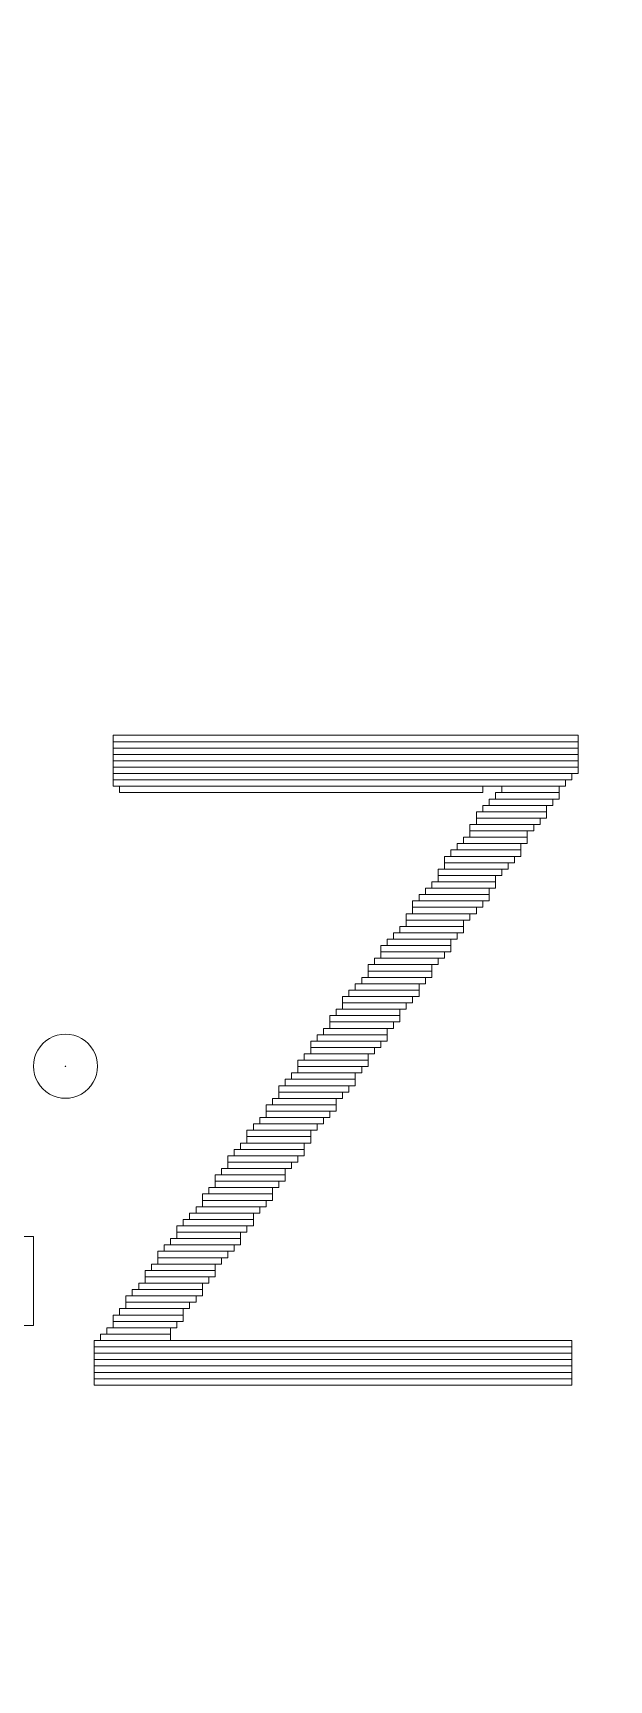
# Model space of a CAD drawing. Header units: millimetres. Extents: x -86 to 67, y -55 to 52.
# Drawn here: x -21 to -16.41, y -38.46 to -25.33 of the extents above; entities that cross this region are included whole.
import ezdxf

# ---------------------------------------------------------------- set-up
doc = ezdxf.new("R2010")
doc.units = ezdxf.units.MM
doc.header["$MEASUREMENT"] = 0
for name, color, linetype in [('BG_OUTLINE', 7, 'Continuous'), ('MA_PEN3', 7, 'Continuous'), ('PG_SILKSCREEN_TOP', 7, 'Continuous')]:
    doc.layers.add(name, color=color, linetype=linetype)

msp = doc.modelspace()

# ---------------------------------------------------------------- linework, layer by layer
at = {"layer": 'BG_OUTLINE', "color": 3, "lineweight": 9}
msp.add_open_spline([(-60.0926, 34.7331), (-60.0926, 34.7331), (63.7724, 34.7331), (63.7724, 34.7331), (63.7724, 34.7331), (64.585, 34.7336), (65.3646, 34.4113), (65.9396, 33.837), (65.9396, 33.837), (66.5146, 33.2627), (66.8379, 32.4797), (66.8384, 31.667), (66.8384, 31.667), (66.8384, 31.667), (66.8412, -52.28), (66.8412, -52.28), (66.8412, -52.28), (66.8412, -52.28), (66.8384, -52.1933), (66.8384, -52.1933), (66.8384, -52.1933), (66.8389, -53.006), (66.5166, -53.7856), (65.9424, -54.3606), (65.9424, -54.3606), (65.3681, -54.9356), (64.585, -55.2589), (63.7724, -55.2594), (63.7724, -55.2594), (63.7724, -55.2594), (-60.1869, -55.2594), (-60.1869, -55.2594), (-60.1869, -55.2594), (-60.1869, -55.2594), (-60.0853, -55.2518), (-60.0853, -55.2518), (-60.0853, -55.2518), (-60.8979, -55.2523), (-61.6775, -54.9299), (-62.2525, -54.3557), (-62.2525, -54.3557), (-62.8275, -53.7814), (-63.1508, -52.9984), (-63.1513, -52.1857), (-63.1513, -52.1857), (-63.1513, -52.1857), (-63.1587, 31.667), (-63.1587, 31.667), (-63.1587, 31.667), (-63.1592, 32.4797), (-62.8369, 33.2593), (-62.2626, 33.8343), (-62.2626, 33.8343), (-61.6883, 34.4093), (-60.9053, 34.7326), (-60.0926, 34.7331)], degree=3, knots=[0, 0, 0, 0, 0.0714286, 0.0714286, 0.0714286, 0.0714286, 0.1428571, 0.1428571, 0.1428571, 0.1428571, 0.2142857, 0.2142857, 0.2142857, 0.2142857, 0.2857143, 0.2857143, 0.2857143, 0.2857143, 0.3571429, 0.3571429, 0.3571429, 0.3571429, 0.4285714, 0.4285714, 0.4285714, 0.4285714, 0.5, 0.5, 0.5, 0.5, 0.5714286, 0.5714286, 0.5714286, 0.5714286, 0.6428571, 0.6428571, 0.6428571, 0.6428571, 0.7142857, 0.7142857, 0.7142857, 0.7142857, 0.7857143, 0.7857143, 0.7857143, 0.7857143, 0.8571429, 0.8571429, 0.8571429, 0.8571429, 0.9285714, 0.9285714, 0.9285714, 0.9285714, 1, 1, 1, 1], dxfattribs=at)
at = {"layer": 'MA_PEN3', "color": 5, "lineweight": 9}
for points in [[(-20.3648, -30.9821), (-20.3648, -30.9821), (-20.3648, -30.9313), (-20.3648, -30.9313), (-20.3648, -30.9313), (-20.3648, -30.9313), (-16.6564, -30.9313), (-16.6564, -30.9313), (-16.6564, -30.9313), (-16.6564, -30.9313), (-16.6564, -30.9821), (-16.6564, -30.9821), (-16.6564, -30.9821), (-16.6564, -30.9821), (-20.3648, -30.9821), (-20.3648, -30.9821)], [(-20.3648, -31.0329), (-20.3648, -31.0329), (-20.3648, -30.9821), (-20.3648, -30.9821), (-20.3648, -30.9821), (-20.3648, -30.9821), (-16.6564, -30.9821), (-16.6564, -30.9821), (-16.6564, -30.9821), (-16.6564, -30.9821), (-16.6564, -31.0329), (-16.6564, -31.0329), (-16.6564, -31.0329), (-16.6564, -31.0329), (-20.3648, -31.0329), (-20.3648, -31.0329)], [(-20.3648, -31.0837), (-20.3648, -31.0837), (-20.3648, -31.0329), (-20.3648, -31.0329), (-20.3648, -31.0329), (-20.3648, -31.0329), (-16.6564, -31.0329), (-16.6564, -31.0329), (-16.6564, -31.0329), (-16.6564, -31.0329), (-16.6564, -31.0837), (-16.6564, -31.0837), (-16.6564, -31.0837), (-16.6564, -31.0837), (-20.3648, -31.0837), (-20.3648, -31.0837)], [(-20.3648, -31.1345), (-20.3648, -31.1345), (-20.3648, -31.0837), (-20.3648, -31.0837), (-20.3648, -31.0837), (-20.3648, -31.0837), (-16.6564, -31.0837), (-16.6564, -31.0837), (-16.6564, -31.0837), (-16.6564, -31.0837), (-16.6564, -31.1345), (-16.6564, -31.1345), (-16.6564, -31.1345), (-16.6564, -31.1345), (-20.3648, -31.1345), (-20.3648, -31.1345)], [(-20.3648, -31.1853), (-20.3648, -31.1853), (-20.3648, -31.1345), (-20.3648, -31.1345), (-20.3648, -31.1345), (-20.3648, -31.1345), (-16.6564, -31.1345), (-16.6564, -31.1345), (-16.6564, -31.1345), (-16.6564, -31.1345), (-16.6564, -31.1853), (-16.6564, -31.1853), (-16.6564, -31.1853), (-16.6564, -31.1853), (-20.3648, -31.1853), (-20.3648, -31.1853)], [(-20.3648, -31.2361), (-20.3648, -31.2361), (-20.3648, -31.1853), (-20.3648, -31.1853), (-20.3648, -31.1853), (-20.3648, -31.1853), (-16.6564, -31.1853), (-16.6564, -31.1853), (-16.6564, -31.1853), (-16.6564, -31.1853), (-16.6564, -31.2361), (-16.6564, -31.2361), (-16.6564, -31.2361), (-16.6564, -31.2361), (-20.3648, -31.2361), (-20.3648, -31.2361)], [(-20.3648, -31.2869), (-20.3648, -31.2869), (-20.3648, -31.2361), (-20.3648, -31.2361), (-20.3648, -31.2361), (-20.3648, -31.2361), (-16.7072, -31.2361), (-16.7072, -31.2361), (-16.7072, -31.2361), (-16.7072, -31.2361), (-16.7072, -31.2869), (-16.7072, -31.2869), (-16.7072, -31.2869), (-16.7072, -31.2869), (-20.3648, -31.2869), (-20.3648, -31.2869)], [(-20.3648, -31.3377), (-20.3648, -31.3377), (-20.3648, -31.2869), (-20.3648, -31.2869), (-20.3648, -31.2869), (-20.3648, -31.2869), (-16.758, -31.2869), (-16.758, -31.2869), (-16.758, -31.2869), (-16.758, -31.2869), (-16.758, -31.3377), (-16.758, -31.3377), (-16.758, -31.3377), (-16.758, -31.3377), (-20.3648, -31.3377), (-20.3648, -31.3377)], [(-20.314, -31.3885), (-20.314, -31.3885), (-20.314, -31.3377), (-20.314, -31.3377), (-20.314, -31.3377), (-20.314, -31.3377), (-17.4184, -31.3377), (-17.4184, -31.3377), (-17.4184, -31.3377), (-17.4184, -31.3377), (-17.4184, -31.3885), (-17.4184, -31.3885), (-17.4184, -31.3885), (-17.4184, -31.3885), (-20.314, -31.3885), (-20.314, -31.3885)], [(-17.3168, -31.4393), (-17.3168, -31.4393), (-17.3168, -31.3885), (-17.3168, -31.3885), (-17.3168, -31.3885), (-17.3168, -31.3885), (-16.8088, -31.3885), (-16.8088, -31.3885), (-16.8088, -31.3885), (-16.8088, -31.3885), (-16.8088, -31.4393), (-16.8088, -31.4393), (-16.8088, -31.4393), (-16.8088, -31.4393), (-17.3168, -31.4393), (-17.3168, -31.4393)], [(-17.266, -31.3885), (-17.266, -31.3885), (-17.266, -31.3377), (-17.266, -31.3377), (-17.266, -31.3377), (-17.266, -31.3377), (-16.8088, -31.3377), (-16.8088, -31.3377), (-16.8088, -31.3377), (-16.8088, -31.3377), (-16.8088, -31.3885), (-16.8088, -31.3885), (-16.8088, -31.3885), (-16.8088, -31.3885), (-17.266, -31.3885), (-17.266, -31.3885)], [(-17.4184, -31.5409), (-17.4184, -31.5409), (-17.4184, -31.4901), (-17.4184, -31.4901), (-17.4184, -31.4901), (-17.4184, -31.4901), (-16.9104, -31.4901), (-16.9104, -31.4901), (-16.9104, -31.4901), (-16.9104, -31.4901), (-16.9104, -31.5409), (-16.9104, -31.5409), (-16.9104, -31.5409), (-16.9104, -31.5409), (-17.4184, -31.5409), (-17.4184, -31.5409)], [(-17.3676, -31.4901), (-17.3676, -31.4901), (-17.3676, -31.4393), (-17.3676, -31.4393), (-17.3676, -31.4393), (-17.3676, -31.4393), (-16.8596, -31.4393), (-16.8596, -31.4393), (-16.8596, -31.4393), (-16.8596, -31.4393), (-16.8596, -31.4901), (-16.8596, -31.4901), (-16.8596, -31.4901), (-16.8596, -31.4901), (-17.3676, -31.4901), (-17.3676, -31.4901)], [(-17.52, -31.6933), (-17.52, -31.6933), (-17.52, -31.6425), (-17.52, -31.6425), (-17.52, -31.6425), (-17.52, -31.6425), (-17.012, -31.6425), (-17.012, -31.6425), (-17.012, -31.6425), (-17.012, -31.6425), (-17.012, -31.6933), (-17.012, -31.6933), (-17.012, -31.6933), (-17.012, -31.6933), (-17.52, -31.6933), (-17.52, -31.6933)], [(-17.4692, -31.5917), (-17.4692, -31.5917), (-17.4692, -31.5409), (-17.4692, -31.5409), (-17.4692, -31.5409), (-17.4692, -31.5409), (-16.9104, -31.5409), (-16.9104, -31.5409), (-16.9104, -31.5409), (-16.9104, -31.5409), (-16.9104, -31.5917), (-16.9104, -31.5917), (-16.9104, -31.5917), (-16.9104, -31.5917), (-17.4692, -31.5917), (-17.4692, -31.5917)], [(-17.4692, -31.6425), (-17.4692, -31.6425), (-17.4692, -31.5917), (-17.4692, -31.5917), (-17.4692, -31.5917), (-17.4692, -31.5917), (-16.9612, -31.5917), (-16.9612, -31.5917), (-16.9612, -31.5917), (-16.9612, -31.5917), (-16.9612, -31.6425), (-16.9612, -31.6425), (-16.9612, -31.6425), (-16.9612, -31.6425), (-17.4692, -31.6425), (-17.4692, -31.6425)], [(-17.5708, -31.7949), (-17.5708, -31.7949), (-17.5708, -31.7441), (-17.5708, -31.7441), (-17.5708, -31.7441), (-17.5708, -31.7441), (-17.0628, -31.7441), (-17.0628, -31.7441), (-17.0628, -31.7441), (-17.0628, -31.7441), (-17.0628, -31.7949), (-17.0628, -31.7949), (-17.0628, -31.7949), (-17.0628, -31.7949), (-17.5708, -31.7949), (-17.5708, -31.7949)], [(-17.52, -31.7441), (-17.52, -31.7441), (-17.52, -31.6933), (-17.52, -31.6933), (-17.52, -31.6933), (-17.52, -31.6933), (-17.0628, -31.6933), (-17.0628, -31.6933), (-17.0628, -31.6933), (-17.0628, -31.6933), (-17.0628, -31.7441), (-17.0628, -31.7441), (-17.0628, -31.7441), (-17.0628, -31.7441), (-17.52, -31.7441), (-17.52, -31.7441)], [(-17.7232, -31.9473), (-17.7232, -31.9473), (-17.7232, -31.8965), (-17.7232, -31.8965), (-17.7232, -31.8965), (-17.7232, -31.8965), (-17.1644, -31.8965), (-17.1644, -31.8965), (-17.1644, -31.8965), (-17.1644, -31.8965), (-17.1644, -31.9473), (-17.1644, -31.9473), (-17.1644, -31.9473), (-17.1644, -31.9473), (-17.7232, -31.9473), (-17.7232, -31.9473)], [(-17.6724, -31.8965), (-17.6724, -31.8965), (-17.6724, -31.8457), (-17.6724, -31.8457), (-17.6724, -31.8457), (-17.6724, -31.8457), (-17.1136, -31.8457), (-17.1136, -31.8457), (-17.1136, -31.8457), (-17.1136, -31.8457), (-17.1136, -31.8965), (-17.1136, -31.8965), (-17.1136, -31.8965), (-17.1136, -31.8965), (-17.6724, -31.8965), (-17.6724, -31.8965)], [(-17.6216, -31.8457), (-17.6216, -31.8457), (-17.6216, -31.7949), (-17.6216, -31.7949), (-17.6216, -31.7949), (-17.6216, -31.7949), (-17.1136, -31.7949), (-17.1136, -31.7949), (-17.1136, -31.7949), (-17.1136, -31.7949), (-17.1136, -31.8457), (-17.1136, -31.8457), (-17.1136, -31.8457), (-17.1136, -31.8457), (-17.6216, -31.8457), (-17.6216, -31.8457)], [(-17.774, -32.0489), (-17.774, -32.0489), (-17.774, -31.9981), (-17.774, -31.9981), (-17.774, -31.9981), (-17.774, -31.9981), (-17.266, -31.9981), (-17.266, -31.9981), (-17.266, -31.9981), (-17.266, -31.9981), (-17.266, -32.0489), (-17.266, -32.0489), (-17.266, -32.0489), (-17.266, -32.0489), (-17.774, -32.0489), (-17.774, -32.0489)], [(-17.7232, -31.9981), (-17.7232, -31.9981), (-17.7232, -31.9473), (-17.7232, -31.9473), (-17.7232, -31.9473), (-17.7232, -31.9473), (-17.2152, -31.9473), (-17.2152, -31.9473), (-17.2152, -31.9473), (-17.2152, -31.9473), (-17.2152, -31.9981), (-17.2152, -31.9981), (-17.2152, -31.9981), (-17.2152, -31.9981), (-17.7232, -31.9981), (-17.7232, -31.9981)], [(-17.8756, -32.2013), (-17.8756, -32.2013), (-17.8756, -32.1505), (-17.8756, -32.1505), (-17.8756, -32.1505), (-17.8756, -32.1505), (-17.3676, -32.1505), (-17.3676, -32.1505), (-17.3676, -32.1505), (-17.3676, -32.1505), (-17.3676, -32.2013), (-17.3676, -32.2013), (-17.3676, -32.2013), (-17.3676, -32.2013), (-17.8756, -32.2013), (-17.8756, -32.2013)], [(-17.8248, -32.1505), (-17.8248, -32.1505), (-17.8248, -32.0997), (-17.8248, -32.0997), (-17.8248, -32.0997), (-17.8248, -32.0997), (-17.3168, -32.0997), (-17.3168, -32.0997), (-17.3168, -32.0997), (-17.3168, -32.0997), (-17.3168, -32.1505), (-17.3168, -32.1505), (-17.3168, -32.1505), (-17.3168, -32.1505), (-17.8248, -32.1505), (-17.8248, -32.1505)], [(-17.774, -32.0997), (-17.774, -32.0997), (-17.774, -32.0489), (-17.774, -32.0489), (-17.774, -32.0489), (-17.774, -32.0489), (-17.3168, -32.0489), (-17.3168, -32.0489), (-17.3168, -32.0489), (-17.3168, -32.0489), (-17.3168, -32.0997), (-17.3168, -32.0997), (-17.3168, -32.0997), (-17.3168, -32.0997), (-17.774, -32.0997), (-17.774, -32.0997)], [(-17.9772, -32.3029), (-17.9772, -32.3029), (-17.9772, -32.2521), (-17.9772, -32.2521), (-17.9772, -32.2521), (-17.9772, -32.2521), (-17.4184, -32.2521), (-17.4184, -32.2521), (-17.4184, -32.2521), (-17.4184, -32.2521), (-17.4184, -32.3029), (-17.4184, -32.3029), (-17.4184, -32.3029), (-17.4184, -32.3029), (-17.9772, -32.3029), (-17.9772, -32.3029)], [(-17.9772, -32.3537), (-17.9772, -32.3537), (-17.9772, -32.3029), (-17.9772, -32.3029), (-17.9772, -32.3029), (-17.9772, -32.3029), (-17.4692, -32.3029), (-17.4692, -32.3029), (-17.4692, -32.3029), (-17.4692, -32.3029), (-17.4692, -32.3537), (-17.4692, -32.3537), (-17.4692, -32.3537), (-17.4692, -32.3537), (-17.9772, -32.3537), (-17.9772, -32.3537)], [(-17.9264, -32.2521), (-17.9264, -32.2521), (-17.9264, -32.2013), (-17.9264, -32.2013), (-17.9264, -32.2013), (-17.9264, -32.2013), (-17.3676, -32.2013), (-17.3676, -32.2013), (-17.3676, -32.2013), (-17.3676, -32.2013), (-17.3676, -32.2521), (-17.3676, -32.2521), (-17.3676, -32.2521), (-17.3676, -32.2521), (-17.9264, -32.2521), (-17.9264, -32.2521)], [(-18.028, -32.4045), (-18.028, -32.4045), (-18.028, -32.3537), (-18.028, -32.3537), (-18.028, -32.3537), (-18.028, -32.3537), (-17.52, -32.3537), (-17.52, -32.3537), (-17.52, -32.3537), (-17.52, -32.3537), (-17.52, -32.4045), (-17.52, -32.4045), (-17.52, -32.4045), (-17.52, -32.4045), (-18.028, -32.4045), (-18.028, -32.4045)], [(-18.028, -32.4553), (-18.028, -32.4553), (-18.028, -32.4045), (-18.028, -32.4045), (-18.028, -32.4045), (-18.028, -32.4045), (-17.5708, -32.4045), (-17.5708, -32.4045), (-17.5708, -32.4045), (-17.5708, -32.4045), (-17.5708, -32.4553), (-17.5708, -32.4553), (-17.5708, -32.4553), (-17.5708, -32.4553), (-18.028, -32.4553), (-18.028, -32.4553)], [(-18.1804, -32.6077), (-18.1804, -32.6077), (-18.1804, -32.5569), (-18.1804, -32.5569), (-18.1804, -32.5569), (-18.1804, -32.5569), (-17.6724, -32.5569), (-17.6724, -32.5569), (-17.6724, -32.5569), (-17.6724, -32.5569), (-17.6724, -32.6077), (-17.6724, -32.6077), (-17.6724, -32.6077), (-17.6724, -32.6077), (-18.1804, -32.6077), (-18.1804, -32.6077)], [(-18.1296, -32.5569), (-18.1296, -32.5569), (-18.1296, -32.5061), (-18.1296, -32.5061), (-18.1296, -32.5061), (-18.1296, -32.5061), (-17.6216, -32.5061), (-17.6216, -32.5061), (-17.6216, -32.5061), (-17.6216, -32.5061), (-17.6216, -32.5569), (-17.6216, -32.5569), (-17.6216, -32.5569), (-17.6216, -32.5569), (-18.1296, -32.5569), (-18.1296, -32.5569)], [(-18.0788, -32.5061), (-18.0788, -32.5061), (-18.0788, -32.4553), (-18.0788, -32.4553), (-18.0788, -32.4553), (-18.0788, -32.4553), (-17.5708, -32.4553), (-17.5708, -32.4553), (-17.5708, -32.4553), (-17.5708, -32.4553), (-17.5708, -32.5061), (-17.5708, -32.5061), (-17.5708, -32.5061), (-17.5708, -32.5061), (-18.0788, -32.5061), (-18.0788, -32.5061)], [(-18.2312, -32.6585), (-18.2312, -32.6585), (-18.2312, -32.6077), (-18.2312, -32.6077), (-18.2312, -32.6077), (-18.2312, -32.6077), (-17.6724, -32.6077), (-17.6724, -32.6077), (-17.6724, -32.6077), (-17.6724, -32.6077), (-17.6724, -32.6585), (-17.6724, -32.6585), (-17.6724, -32.6585), (-17.6724, -32.6585), (-18.2312, -32.6585), (-18.2312, -32.6585)], [(-18.2312, -32.7093), (-18.2312, -32.7093), (-18.2312, -32.6585), (-18.2312, -32.6585), (-18.2312, -32.6585), (-18.2312, -32.6585), (-17.7232, -32.6585), (-17.7232, -32.6585), (-17.7232, -32.6585), (-17.7232, -32.6585), (-17.7232, -32.7093), (-17.7232, -32.7093), (-17.7232, -32.7093), (-17.7232, -32.7093), (-18.2312, -32.7093), (-18.2312, -32.7093)], [(-18.3328, -32.8109), (-18.3328, -32.8109), (-18.3328, -32.7601), (-18.3328, -32.7601), (-18.3328, -32.7601), (-18.3328, -32.7601), (-17.8248, -32.7601), (-17.8248, -32.7601), (-17.8248, -32.7601), (-17.8248, -32.7601), (-17.8248, -32.8109), (-17.8248, -32.8109), (-17.8248, -32.8109), (-17.8248, -32.8109), (-18.3328, -32.8109), (-18.3328, -32.8109)], [(-18.3328, -32.8617), (-18.3328, -32.8617), (-18.3328, -32.8109), (-18.3328, -32.8109), (-18.3328, -32.8109), (-18.3328, -32.8109), (-17.8248, -32.8109), (-17.8248, -32.8109), (-17.8248, -32.8109), (-17.8248, -32.8109), (-17.8248, -32.8617), (-17.8248, -32.8617), (-17.8248, -32.8617), (-17.8248, -32.8617), (-18.3328, -32.8617), (-18.3328, -32.8617)], [(-18.282, -32.7601), (-18.282, -32.7601), (-18.282, -32.7093), (-18.282, -32.7093), (-18.282, -32.7093), (-18.282, -32.7093), (-17.774, -32.7093), (-17.774, -32.7093), (-17.774, -32.7093), (-17.774, -32.7093), (-17.774, -32.7601), (-17.774, -32.7601), (-17.774, -32.7601), (-17.774, -32.7601), (-18.282, -32.7601), (-18.282, -32.7601)], [(-18.4852, -33.0141), (-18.4852, -33.0141), (-18.4852, -32.9633), (-18.4852, -32.9633), (-18.4852, -32.9633), (-18.4852, -32.9633), (-17.9264, -32.9633), (-17.9264, -32.9633), (-17.9264, -32.9633), (-17.9264, -32.9633), (-17.9264, -33.0141), (-17.9264, -33.0141), (-17.9264, -33.0141), (-17.9264, -33.0141), (-18.4852, -33.0141), (-18.4852, -33.0141)], [(-18.4344, -32.9633), (-18.4344, -32.9633), (-18.4344, -32.9125), (-18.4344, -32.9125), (-18.4344, -32.9125), (-18.4344, -32.9125), (-17.9264, -32.9125), (-17.9264, -32.9125), (-17.9264, -32.9125), (-17.9264, -32.9125), (-17.9264, -32.9633), (-17.9264, -32.9633), (-17.9264, -32.9633), (-17.9264, -32.9633), (-18.4344, -32.9633), (-18.4344, -32.9633)], [(-18.3836, -32.9125), (-18.3836, -32.9125), (-18.3836, -32.8617), (-18.3836, -32.8617), (-18.3836, -32.8617), (-18.3836, -32.8617), (-17.8756, -32.8617), (-17.8756, -32.8617), (-17.8756, -32.8617), (-17.8756, -32.8617), (-17.8756, -32.9125), (-17.8756, -32.9125), (-17.8756, -32.9125), (-17.8756, -32.9125), (-18.3836, -32.9125), (-18.3836, -32.9125)], [(-18.536, -33.0649), (-18.536, -33.0649), (-18.536, -33.0141), (-18.536, -33.0141), (-18.536, -33.0141), (-18.536, -33.0141), (-17.9772, -33.0141), (-17.9772, -33.0141), (-17.9772, -33.0141), (-17.9772, -33.0141), (-17.9772, -33.0649), (-17.9772, -33.0649), (-17.9772, -33.0649), (-17.9772, -33.0649), (-18.536, -33.0649), (-18.536, -33.0649)], [(-18.536, -33.1157), (-18.536, -33.1157), (-18.536, -33.0649), (-18.536, -33.0649), (-18.536, -33.0649), (-18.536, -33.0649), (-18.028, -33.0649), (-18.028, -33.0649), (-18.028, -33.0649), (-18.028, -33.0649), (-18.028, -33.1157), (-18.028, -33.1157), (-18.028, -33.1157), (-18.028, -33.1157), (-18.536, -33.1157), (-18.536, -33.1157)], [(-18.6376, -33.2173), (-18.6376, -33.2173), (-18.6376, -33.1665), (-18.6376, -33.1665), (-18.6376, -33.1665), (-18.6376, -33.1665), (-18.0788, -33.1665), (-18.0788, -33.1665), (-18.0788, -33.1665), (-18.0788, -33.1665), (-18.0788, -33.2173), (-18.0788, -33.2173), (-18.0788, -33.2173), (-18.0788, -33.2173), (-18.6376, -33.2173), (-18.6376, -33.2173)], [(-18.6376, -33.2681), (-18.6376, -33.2681), (-18.6376, -33.2173), (-18.6376, -33.2173), (-18.6376, -33.2173), (-18.6376, -33.2173), (-18.1296, -33.2173), (-18.1296, -33.2173), (-18.1296, -33.2173), (-18.1296, -33.2173), (-18.1296, -33.2681), (-18.1296, -33.2681), (-18.1296, -33.2681), (-18.1296, -33.2681), (-18.6376, -33.2681), (-18.6376, -33.2681)], [(-18.5868, -33.1665), (-18.5868, -33.1665), (-18.5868, -33.1157), (-18.5868, -33.1157), (-18.5868, -33.1157), (-18.5868, -33.1157), (-18.0788, -33.1157), (-18.0788, -33.1157), (-18.0788, -33.1157), (-18.0788, -33.1157), (-18.0788, -33.1665), (-18.0788, -33.1665), (-18.0788, -33.1665), (-18.0788, -33.1665), (-18.5868, -33.1665), (-18.5868, -33.1665)], [(-18.7392, -33.3697), (-18.7392, -33.3697), (-18.7392, -33.3189), (-18.7392, -33.3189), (-18.7392, -33.3189), (-18.7392, -33.3189), (-18.1804, -33.3189), (-18.1804, -33.3189), (-18.1804, -33.3189), (-18.1804, -33.3189), (-18.1804, -33.3697), (-18.1804, -33.3697), (-18.1804, -33.3697), (-18.1804, -33.3697), (-18.7392, -33.3697), (-18.7392, -33.3697)], [(-18.6884, -33.3189), (-18.6884, -33.3189), (-18.6884, -33.2681), (-18.6884, -33.2681), (-18.6884, -33.2681), (-18.6884, -33.2681), (-18.1804, -33.2681), (-18.1804, -33.2681), (-18.1804, -33.2681), (-18.1804, -33.2681), (-18.1804, -33.3189), (-18.1804, -33.3189), (-18.1804, -33.3189), (-18.1804, -33.3189), (-18.6884, -33.3189), (-18.6884, -33.3189)], [(-18.8408, -33.5221), (-18.8408, -33.5221), (-18.8408, -33.4713), (-18.8408, -33.4713), (-18.8408, -33.4713), (-18.8408, -33.4713), (-18.3328, -33.4713), (-18.3328, -33.4713), (-18.3328, -33.4713), (-18.3328, -33.4713), (-18.3328, -33.5221), (-18.3328, -33.5221), (-18.3328, -33.5221), (-18.3328, -33.5221), (-18.8408, -33.5221), (-18.8408, -33.5221)], [(-18.79, -33.4205), (-18.79, -33.4205), (-18.79, -33.3697), (-18.79, -33.3697), (-18.79, -33.3697), (-18.79, -33.3697), (-18.2312, -33.3697), (-18.2312, -33.3697), (-18.2312, -33.3697), (-18.2312, -33.3697), (-18.2312, -33.4205), (-18.2312, -33.4205), (-18.2312, -33.4205), (-18.2312, -33.4205), (-18.79, -33.4205), (-18.79, -33.4205)], [(-18.79, -33.4713), (-18.79, -33.4713), (-18.79, -33.4205), (-18.79, -33.4205), (-18.79, -33.4205), (-18.79, -33.4205), (-18.282, -33.4205), (-18.282, -33.4205), (-18.282, -33.4205), (-18.282, -33.4205), (-18.282, -33.4713), (-18.282, -33.4713), (-18.282, -33.4713), (-18.282, -33.4713), (-18.79, -33.4713), (-18.79, -33.4713)], [(-18.9424, -33.6745), (-18.9424, -33.6745), (-18.9424, -33.6237), (-18.9424, -33.6237), (-18.9424, -33.6237), (-18.9424, -33.6237), (-18.4344, -33.6237), (-18.4344, -33.6237), (-18.4344, -33.6237), (-18.4344, -33.6237), (-18.4344, -33.6745), (-18.4344, -33.6745), (-18.4344, -33.6745), (-18.4344, -33.6745), (-18.9424, -33.6745), (-18.9424, -33.6745)], [(-18.8916, -33.5729), (-18.8916, -33.5729), (-18.8916, -33.5221), (-18.8916, -33.5221), (-18.8916, -33.5221), (-18.8916, -33.5221), (-18.3328, -33.5221), (-18.3328, -33.5221), (-18.3328, -33.5221), (-18.3328, -33.5221), (-18.3328, -33.5729), (-18.3328, -33.5729), (-18.3328, -33.5729), (-18.3328, -33.5729), (-18.8916, -33.5729), (-18.8916, -33.5729)], [(-18.8916, -33.6237), (-18.8916, -33.6237), (-18.8916, -33.5729), (-18.8916, -33.5729), (-18.8916, -33.5729), (-18.8916, -33.5729), (-18.3836, -33.5729), (-18.3836, -33.5729), (-18.3836, -33.5729), (-18.3836, -33.5729), (-18.3836, -33.6237), (-18.3836, -33.6237), (-18.3836, -33.6237), (-18.3836, -33.6237), (-18.8916, -33.6237), (-18.8916, -33.6237)], [(-19.044, -33.7761), (-19.044, -33.7761), (-19.044, -33.7253), (-19.044, -33.7253), (-19.044, -33.7253), (-19.044, -33.7253), (-18.4852, -33.7253), (-18.4852, -33.7253), (-18.4852, -33.7253), (-18.4852, -33.7253), (-18.4852, -33.7761), (-18.4852, -33.7761), (-18.4852, -33.7761), (-18.4852, -33.7761), (-19.044, -33.7761), (-19.044, -33.7761)], [(-18.9932, -33.7253), (-18.9932, -33.7253), (-18.9932, -33.6745), (-18.9932, -33.6745), (-18.9932, -33.6745), (-18.9932, -33.6745), (-18.4344, -33.6745), (-18.4344, -33.6745), (-18.4344, -33.6745), (-18.4344, -33.6745), (-18.4344, -33.7253), (-18.4344, -33.7253), (-18.4344, -33.7253), (-18.4344, -33.7253), (-18.9932, -33.7253), (-18.9932, -33.7253)], [(-19.1456, -33.9285), (-19.1456, -33.9285), (-19.1456, -33.8777), (-19.1456, -33.8777), (-19.1456, -33.8777), (-19.1456, -33.8777), (-18.5868, -33.8777), (-18.5868, -33.8777), (-18.5868, -33.8777), (-18.5868, -33.8777), (-18.5868, -33.9285), (-18.5868, -33.9285), (-18.5868, -33.9285), (-18.5868, -33.9285), (-19.1456, -33.9285), (-19.1456, -33.9285)], [(-19.0948, -33.8777), (-19.0948, -33.8777), (-19.0948, -33.8269), (-19.0948, -33.8269), (-19.0948, -33.8269), (-19.0948, -33.8269), (-18.5868, -33.8269), (-18.5868, -33.8269), (-18.5868, -33.8269), (-18.5868, -33.8269), (-18.5868, -33.8777), (-18.5868, -33.8777), (-18.5868, -33.8777), (-18.5868, -33.8777), (-19.0948, -33.8777), (-19.0948, -33.8777)], [(-19.044, -33.8269), (-19.044, -33.8269), (-19.044, -33.7761), (-19.044, -33.7761), (-19.044, -33.7761), (-19.044, -33.7761), (-18.536, -33.7761), (-18.536, -33.7761), (-18.536, -33.7761), (-18.536, -33.7761), (-18.536, -33.8269), (-18.536, -33.8269), (-18.536, -33.8269), (-18.536, -33.8269), (-19.044, -33.8269), (-19.044, -33.8269)], [(-19.1964, -34.0301), (-19.1964, -34.0301), (-19.1964, -33.9793), (-19.1964, -33.9793), (-19.1964, -33.9793), (-19.1964, -33.9793), (-18.6884, -33.9793), (-18.6884, -33.9793), (-18.6884, -33.9793), (-18.6884, -33.9793), (-18.6884, -34.0301), (-18.6884, -34.0301), (-18.6884, -34.0301), (-18.6884, -34.0301), (-19.1964, -34.0301), (-19.1964, -34.0301)], [(-19.1456, -33.9793), (-19.1456, -33.9793), (-19.1456, -33.9285), (-19.1456, -33.9285), (-19.1456, -33.9285), (-19.1456, -33.9285), (-18.6376, -33.9285), (-18.6376, -33.9285), (-18.6376, -33.9285), (-18.6376, -33.9285), (-18.6376, -33.9793), (-18.6376, -33.9793), (-18.6376, -33.9793), (-18.6376, -33.9793), (-19.1456, -33.9793), (-19.1456, -33.9793)], [(-19.298, -34.1317), (-19.298, -34.1317), (-19.298, -34.0809), (-19.298, -34.0809), (-19.298, -34.0809), (-19.298, -34.0809), (-18.79, -34.0809), (-18.79, -34.0809), (-18.79, -34.0809), (-18.79, -34.0809), (-18.79, -34.1317), (-18.79, -34.1317), (-18.79, -34.1317), (-18.79, -34.1317), (-19.298, -34.1317), (-19.298, -34.1317)], [(-19.298, -34.1825), (-19.298, -34.1825), (-19.298, -34.1317), (-19.298, -34.1317), (-19.298, -34.1317), (-19.298, -34.1317), (-18.79, -34.1317), (-18.79, -34.1317), (-18.79, -34.1317), (-18.79, -34.1317), (-18.79, -34.1825), (-18.79, -34.1825), (-18.79, -34.1825), (-18.79, -34.1825), (-19.298, -34.1825), (-19.298, -34.1825)], [(-19.2472, -34.0809), (-19.2472, -34.0809), (-19.2472, -34.0301), (-19.2472, -34.0301), (-19.2472, -34.0301), (-19.2472, -34.0301), (-18.7392, -34.0301), (-18.7392, -34.0301), (-18.7392, -34.0301), (-18.7392, -34.0301), (-18.7392, -34.0809), (-18.7392, -34.0809), (-18.7392, -34.0809), (-18.7392, -34.0809), (-19.2472, -34.0809), (-19.2472, -34.0809)], [(-19.3996, -34.2841), (-19.3996, -34.2841), (-19.3996, -34.2333), (-19.3996, -34.2333), (-19.3996, -34.2333), (-19.3996, -34.2333), (-18.8408, -34.2333), (-18.8408, -34.2333), (-18.8408, -34.2333), (-18.8408, -34.2333), (-18.8408, -34.2841), (-18.8408, -34.2841), (-18.8408, -34.2841), (-18.8408, -34.2841), (-19.3996, -34.2841), (-19.3996, -34.2841)], [(-19.3488, -34.2333), (-19.3488, -34.2333), (-19.3488, -34.1825), (-19.3488, -34.1825), (-19.3488, -34.1825), (-19.3488, -34.1825), (-18.8408, -34.1825), (-18.8408, -34.1825), (-18.8408, -34.1825), (-18.8408, -34.1825), (-18.8408, -34.2333), (-18.8408, -34.2333), (-18.8408, -34.2333), (-18.8408, -34.2333), (-19.3488, -34.2333), (-19.3488, -34.2333)], [(-19.5012, -34.4365), (-19.5012, -34.4365), (-19.5012, -34.3857), (-19.5012, -34.3857), (-19.5012, -34.3857), (-19.5012, -34.3857), (-18.9932, -34.3857), (-18.9932, -34.3857), (-18.9932, -34.3857), (-18.9932, -34.3857), (-18.9932, -34.4365), (-18.9932, -34.4365), (-18.9932, -34.4365), (-18.9932, -34.4365), (-19.5012, -34.4365), (-19.5012, -34.4365)], [(-19.4504, -34.3349), (-19.4504, -34.3349), (-19.4504, -34.2841), (-19.4504, -34.2841), (-19.4504, -34.2841), (-19.4504, -34.2841), (-18.8916, -34.2841), (-18.8916, -34.2841), (-18.8916, -34.2841), (-18.8916, -34.2841), (-18.8916, -34.3349), (-18.8916, -34.3349), (-18.8916, -34.3349), (-18.8916, -34.3349), (-19.4504, -34.3349), (-19.4504, -34.3349)], [(-19.4504, -34.3857), (-19.4504, -34.3857), (-19.4504, -34.3349), (-19.4504, -34.3349), (-19.4504, -34.3349), (-19.4504, -34.3349), (-18.9424, -34.3349), (-18.9424, -34.3349), (-18.9424, -34.3349), (-18.9424, -34.3349), (-18.9424, -34.3857), (-18.9424, -34.3857), (-18.9424, -34.3857), (-18.9424, -34.3857), (-19.4504, -34.3857), (-19.4504, -34.3857)], [(-19.6028, -34.5889), (-19.6028, -34.5889), (-19.6028, -34.5381), (-19.6028, -34.5381), (-19.6028, -34.5381), (-19.6028, -34.5381), (-19.0948, -34.5381), (-19.0948, -34.5381), (-19.0948, -34.5381), (-19.0948, -34.5381), (-19.0948, -34.5889), (-19.0948, -34.5889), (-19.0948, -34.5889), (-19.0948, -34.5889), (-19.6028, -34.5889), (-19.6028, -34.5889)], [(-19.552, -34.4873), (-19.552, -34.4873), (-19.552, -34.4365), (-19.552, -34.4365), (-19.552, -34.4365), (-19.552, -34.4365), (-18.9932, -34.4365), (-18.9932, -34.4365), (-18.9932, -34.4365), (-18.9932, -34.4365), (-18.9932, -34.4873), (-18.9932, -34.4873), (-18.9932, -34.4873), (-18.9932, -34.4873), (-19.552, -34.4873), (-19.552, -34.4873)], [(-19.552, -34.5381), (-19.552, -34.5381), (-19.552, -34.4873), (-19.552, -34.4873), (-19.552, -34.4873), (-19.552, -34.4873), (-19.044, -34.4873), (-19.044, -34.4873), (-19.044, -34.4873), (-19.044, -34.4873), (-19.044, -34.5381), (-19.044, -34.5381), (-19.044, -34.5381), (-19.044, -34.5381), (-19.552, -34.5381), (-19.552, -34.5381)], [(-19.6536, -34.6397), (-19.6536, -34.6397), (-19.6536, -34.5889), (-19.6536, -34.5889), (-19.6536, -34.5889), (-19.6536, -34.5889), (-19.0948, -34.5889), (-19.0948, -34.5889), (-19.0948, -34.5889), (-19.0948, -34.5889), (-19.0948, -34.6397), (-19.0948, -34.6397), (-19.0948, -34.6397), (-19.0948, -34.6397), (-19.6536, -34.6397), (-19.6536, -34.6397)], [(-19.6536, -34.6905), (-19.6536, -34.6905), (-19.6536, -34.6397), (-19.6536, -34.6397), (-19.6536, -34.6397), (-19.6536, -34.6397), (-19.1456, -34.6397), (-19.1456, -34.6397), (-19.1456, -34.6397), (-19.1456, -34.6397), (-19.1456, -34.6905), (-19.1456, -34.6905), (-19.1456, -34.6905), (-19.1456, -34.6905), (-19.6536, -34.6905), (-19.6536, -34.6905)], [(-19.806, -34.8429), (-19.806, -34.8429), (-19.806, -34.7921), (-19.806, -34.7921), (-19.806, -34.7921), (-19.806, -34.7921), (-19.2472, -34.7921), (-19.2472, -34.7921), (-19.2472, -34.7921), (-19.2472, -34.7921), (-19.2472, -34.8429), (-19.2472, -34.8429), (-19.2472, -34.8429), (-19.2472, -34.8429), (-19.806, -34.8429), (-19.806, -34.8429)], [(-19.7552, -34.7921), (-19.7552, -34.7921), (-19.7552, -34.7413), (-19.7552, -34.7413), (-19.7552, -34.7413), (-19.7552, -34.7413), (-19.2472, -34.7413), (-19.2472, -34.7413), (-19.2472, -34.7413), (-19.2472, -34.7413), (-19.2472, -34.7921), (-19.2472, -34.7921), (-19.2472, -34.7921), (-19.2472, -34.7921), (-19.7552, -34.7921), (-19.7552, -34.7921)], [(-19.7044, -34.7413), (-19.7044, -34.7413), (-19.7044, -34.6905), (-19.7044, -34.6905), (-19.7044, -34.6905), (-19.7044, -34.6905), (-19.1964, -34.6905), (-19.1964, -34.6905), (-19.1964, -34.6905), (-19.1964, -34.6905), (-19.1964, -34.7413), (-19.1964, -34.7413), (-19.1964, -34.7413), (-19.1964, -34.7413), (-19.7044, -34.7413), (-19.7044, -34.7413)], [(-19.8568, -34.8937), (-19.8568, -34.8937), (-19.8568, -34.8429), (-19.8568, -34.8429), (-19.8568, -34.8429), (-19.8568, -34.8429), (-19.298, -34.8429), (-19.298, -34.8429), (-19.298, -34.8429), (-19.298, -34.8429), (-19.298, -34.8937), (-19.298, -34.8937), (-19.298, -34.8937), (-19.298, -34.8937), (-19.8568, -34.8937), (-19.8568, -34.8937)], [(-19.8568, -34.9445), (-19.8568, -34.9445), (-19.8568, -34.8937), (-19.8568, -34.8937), (-19.8568, -34.8937), (-19.8568, -34.8937), (-19.3488, -34.8937), (-19.3488, -34.8937), (-19.3488, -34.8937), (-19.3488, -34.8937), (-19.3488, -34.9445), (-19.3488, -34.9445), (-19.3488, -34.9445), (-19.3488, -34.9445), (-19.8568, -34.9445), (-19.8568, -34.9445)], [(-20.0092, -35.0969), (-20.0092, -35.0969), (-20.0092, -35.0461), (-20.0092, -35.0461), (-20.0092, -35.0461), (-20.0092, -35.0461), (-19.4504, -35.0461), (-19.4504, -35.0461), (-19.4504, -35.0461), (-19.4504, -35.0461), (-19.4504, -35.0969), (-19.4504, -35.0969), (-19.4504, -35.0969), (-19.4504, -35.0969), (-20.0092, -35.0969), (-20.0092, -35.0969)], [(-19.9584, -35.0461), (-19.9584, -35.0461), (-19.9584, -34.9953), (-19.9584, -34.9953), (-19.9584, -34.9953), (-19.9584, -34.9953), (-19.3996, -34.9953), (-19.3996, -34.9953), (-19.3996, -34.9953), (-19.3996, -34.9953), (-19.3996, -35.0461), (-19.3996, -35.0461), (-19.3996, -35.0461), (-19.3996, -35.0461), (-19.9584, -35.0461), (-19.9584, -35.0461)], [(-19.9076, -34.9953), (-19.9076, -34.9953), (-19.9076, -34.9445), (-19.9076, -34.9445), (-19.9076, -34.9445), (-19.9076, -34.9445), (-19.3488, -34.9445), (-19.3488, -34.9445), (-19.3488, -34.9445), (-19.3488, -34.9445), (-19.3488, -34.9953), (-19.3488, -34.9953), (-19.3488, -34.9953), (-19.3488, -34.9953), (-19.9076, -34.9953), (-19.9076, -34.9953)], [(-20.1108, -35.2493), (-20.1108, -35.2493), (-20.1108, -35.1985), (-20.1108, -35.1985), (-20.1108, -35.1985), (-20.1108, -35.1985), (-19.552, -35.1985), (-19.552, -35.1985), (-19.552, -35.1985), (-19.552, -35.1985), (-19.552, -35.2493), (-19.552, -35.2493), (-19.552, -35.2493), (-19.552, -35.2493), (-20.1108, -35.2493), (-20.1108, -35.2493)], [(-20.06, -35.1985), (-20.06, -35.1985), (-20.06, -35.1477), (-20.06, -35.1477), (-20.06, -35.1477), (-20.06, -35.1477), (-19.552, -35.1477), (-19.552, -35.1477), (-19.552, -35.1477), (-19.552, -35.1477), (-19.552, -35.1985), (-19.552, -35.1985), (-19.552, -35.1985), (-19.552, -35.1985), (-20.06, -35.1985), (-20.06, -35.1985)], [(-20.0092, -35.1477), (-20.0092, -35.1477), (-20.0092, -35.0969), (-20.0092, -35.0969), (-20.0092, -35.0969), (-20.0092, -35.0969), (-19.5012, -35.0969), (-19.5012, -35.0969), (-19.5012, -35.0969), (-19.5012, -35.0969), (-19.5012, -35.1477), (-19.5012, -35.1477), (-19.5012, -35.1477), (-19.5012, -35.1477), (-20.0092, -35.1477), (-20.0092, -35.1477)], [(-20.1616, -35.3509), (-20.1616, -35.3509), (-20.1616, -35.3001), (-20.1616, -35.3001), (-20.1616, -35.3001), (-20.1616, -35.3001), (-19.6536, -35.3001), (-19.6536, -35.3001), (-19.6536, -35.3001), (-19.6536, -35.3001), (-19.6536, -35.3509), (-19.6536, -35.3509), (-19.6536, -35.3509), (-19.6536, -35.3509), (-20.1616, -35.3509), (-20.1616, -35.3509)], [(-20.1108, -35.3001), (-20.1108, -35.3001), (-20.1108, -35.2493), (-20.1108, -35.2493), (-20.1108, -35.2493), (-20.1108, -35.2493), (-19.6028, -35.2493), (-19.6028, -35.2493), (-19.6028, -35.2493), (-19.6028, -35.2493), (-19.6028, -35.3001), (-19.6028, -35.3001), (-19.6028, -35.3001), (-19.6028, -35.3001), (-20.1108, -35.3001), (-20.1108, -35.3001)], [(-20.2632, -35.4525), (-20.2632, -35.4525), (-20.2632, -35.4017), (-20.2632, -35.4017), (-20.2632, -35.4017), (-20.2632, -35.4017), (-19.7044, -35.4017), (-19.7044, -35.4017), (-19.7044, -35.4017), (-19.7044, -35.4017), (-19.7044, -35.4525), (-19.7044, -35.4525), (-19.7044, -35.4525), (-19.7044, -35.4525), (-20.2632, -35.4525), (-20.2632, -35.4525)], [(-20.2632, -35.5033), (-20.2632, -35.5033), (-20.2632, -35.4525), (-20.2632, -35.4525), (-20.2632, -35.4525), (-20.2632, -35.4525), (-19.7552, -35.4525), (-19.7552, -35.4525), (-19.7552, -35.4525), (-19.7552, -35.4525), (-19.7552, -35.5033), (-19.7552, -35.5033), (-19.7552, -35.5033), (-19.7552, -35.5033), (-20.2632, -35.5033), (-20.2632, -35.5033)], [(-20.2124, -35.4017), (-20.2124, -35.4017), (-20.2124, -35.3509), (-20.2124, -35.3509), (-20.2124, -35.3509), (-20.2124, -35.3509), (-19.6536, -35.3509), (-19.6536, -35.3509), (-19.6536, -35.3509), (-19.6536, -35.3509), (-19.6536, -35.4017), (-19.6536, -35.4017), (-19.6536, -35.4017), (-19.6536, -35.4017), (-20.2124, -35.4017), (-20.2124, -35.4017)], [(-20.3648, -35.6049), (-20.3648, -35.6049), (-20.3648, -35.5541), (-20.3648, -35.5541), (-20.3648, -35.5541), (-20.3648, -35.5541), (-19.806, -35.5541), (-19.806, -35.5541), (-19.806, -35.5541), (-19.806, -35.5541), (-19.806, -35.6049), (-19.806, -35.6049), (-19.806, -35.6049), (-19.806, -35.6049), (-20.3648, -35.6049), (-20.3648, -35.6049)], [(-20.314, -35.5541), (-20.314, -35.5541), (-20.314, -35.5033), (-20.314, -35.5033), (-20.314, -35.5033), (-20.314, -35.5033), (-19.806, -35.5033), (-19.806, -35.5033), (-19.806, -35.5033), (-19.806, -35.5033), (-19.806, -35.5541), (-19.806, -35.5541), (-19.806, -35.5541), (-19.806, -35.5541), (-20.314, -35.5541), (-20.314, -35.5541)], [(-20.4664, -35.7573), (-20.4664, -35.7573), (-20.4664, -35.7065), (-20.4664, -35.7065), (-20.4664, -35.7065), (-20.4664, -35.7065), (-19.9076, -35.7065), (-19.9076, -35.7065), (-19.9076, -35.7065), (-19.9076, -35.7065), (-19.9076, -35.7573), (-19.9076, -35.7573), (-19.9076, -35.7573), (-19.9076, -35.7573), (-20.4664, -35.7573), (-20.4664, -35.7573)], [(-20.4156, -35.7065), (-20.4156, -35.7065), (-20.4156, -35.6557), (-20.4156, -35.6557), (-20.4156, -35.6557), (-20.4156, -35.6557), (-19.9076, -35.6557), (-19.9076, -35.6557), (-19.9076, -35.6557), (-19.9076, -35.6557), (-19.9076, -35.7065), (-19.9076, -35.7065), (-19.9076, -35.7065), (-19.9076, -35.7065), (-20.4156, -35.7065), (-20.4156, -35.7065)], [(-20.3648, -35.6557), (-20.3648, -35.6557), (-20.3648, -35.6049), (-20.3648, -35.6049), (-20.3648, -35.6049), (-20.3648, -35.6049), (-19.8568, -35.6049), (-19.8568, -35.6049), (-19.8568, -35.6049), (-19.8568, -35.6049), (-19.8568, -35.6557), (-19.8568, -35.6557), (-19.8568, -35.6557), (-19.8568, -35.6557), (-20.3648, -35.6557), (-20.3648, -35.6557)], [(-20.5172, -35.8081), (-20.5172, -35.8081), (-20.5172, -35.7573), (-20.5172, -35.7573), (-20.5172, -35.7573), (-20.5172, -35.7573), (-16.7072, -35.7573), (-16.7072, -35.7573), (-16.7072, -35.7573), (-16.7072, -35.7573), (-16.7072, -35.8081), (-16.7072, -35.8081), (-16.7072, -35.8081), (-16.7072, -35.8081), (-20.5172, -35.8081), (-20.5172, -35.8081)], [(-20.5172, -35.8589), (-20.5172, -35.8589), (-20.5172, -35.8081), (-20.5172, -35.8081), (-20.5172, -35.8081), (-20.5172, -35.8081), (-16.7072, -35.8081), (-16.7072, -35.8081), (-16.7072, -35.8081), (-16.7072, -35.8081), (-16.7072, -35.8589), (-16.7072, -35.8589), (-16.7072, -35.8589), (-16.7072, -35.8589), (-20.5172, -35.8589), (-20.5172, -35.8589)], [(-20.5172, -35.9097), (-20.5172, -35.9097), (-20.5172, -35.8589), (-20.5172, -35.8589), (-20.5172, -35.8589), (-20.5172, -35.8589), (-16.7072, -35.8589), (-16.7072, -35.8589), (-16.7072, -35.8589), (-16.7072, -35.8589), (-16.7072, -35.9097), (-16.7072, -35.9097), (-16.7072, -35.9097), (-16.7072, -35.9097), (-20.5172, -35.9097), (-20.5172, -35.9097)], [(-20.5172, -35.9605), (-20.5172, -35.9605), (-20.5172, -35.9097), (-20.5172, -35.9097), (-20.5172, -35.9097), (-20.5172, -35.9097), (-16.7072, -35.9097), (-16.7072, -35.9097), (-16.7072, -35.9097), (-16.7072, -35.9097), (-16.7072, -35.9605), (-16.7072, -35.9605), (-16.7072, -35.9605), (-16.7072, -35.9605), (-20.5172, -35.9605), (-20.5172, -35.9605)], [(-20.5172, -36.0113), (-20.5172, -36.0113), (-20.5172, -35.9605), (-20.5172, -35.9605), (-20.5172, -35.9605), (-20.5172, -35.9605), (-16.7072, -35.9605), (-16.7072, -35.9605), (-16.7072, -35.9605), (-16.7072, -35.9605), (-16.7072, -36.0113), (-16.7072, -36.0113), (-16.7072, -36.0113), (-16.7072, -36.0113), (-20.5172, -36.0113), (-20.5172, -36.0113)], [(-20.5172, -36.0621), (-20.5172, -36.0621), (-20.5172, -36.0113), (-20.5172, -36.0113), (-20.5172, -36.0113), (-20.5172, -36.0113), (-16.7072, -36.0113), (-16.7072, -36.0113), (-16.7072, -36.0113), (-16.7072, -36.0113), (-16.7072, -36.0621), (-16.7072, -36.0621), (-16.7072, -36.0621), (-16.7072, -36.0621), (-20.5172, -36.0621), (-20.5172, -36.0621)], [(-20.5172, -36.1129), (-20.5172, -36.1129), (-20.5172, -36.0621), (-20.5172, -36.0621), (-20.5172, -36.0621), (-20.5172, -36.0621), (-16.7072, -36.0621), (-16.7072, -36.0621), (-16.7072, -36.0621), (-16.7072, -36.0621), (-16.7072, -36.1129), (-16.7072, -36.1129), (-16.7072, -36.1129), (-16.7072, -36.1129), (-20.5172, -36.1129), (-20.5172, -36.1129)]]:
    msp.add_open_spline(points, degree=3, knots=[0, 0, 0, 0, 0.25, 0.25, 0.25, 0.25, 0.5, 0.5, 0.5, 0.5, 0.75, 0.75, 0.75, 0.75, 1, 1, 1, 1], dxfattribs=at)
at = {"layer": 'PG_SILKSCREEN_TOP', "color": 6, "lineweight": 9}
for points, knots in [([(-21.0008, -33.5703), (-21.0008, -33.479), (-20.9521, -33.3947), (-20.873, -33.349), (-20.873, -33.349), (-20.7939, -33.3034), (-20.6965, -33.3034), (-20.6175, -33.349), (-20.6175, -33.349), (-20.5384, -33.3947), (-20.4897, -33.479), (-20.4897, -33.5703)], [0, 0, 0, 0, 0.3333333, 0.3333333, 0.3333333, 0.3333333, 0.6666667, 0.6666667, 0.6666667, 0.6666667, 1, 1, 1, 1]), ([(-20.4897, -33.5703), (-20.4897, -33.6616), (-20.5384, -33.746), (-20.6175, -33.7916), (-20.6175, -33.7916), (-20.6965, -33.8372), (-20.7939, -33.8372), (-20.873, -33.7916), (-20.873, -33.7916), (-20.9521, -33.746), (-21.0008, -33.6616), (-21.0008, -33.5703)], [0, 0, 0, 0, 0.3333333, 0.3333333, 0.3333333, 0.3333333, 0.6666667, 0.6666667, 0.6666667, 0.6666667, 1, 1, 1, 1]), ([(-20.7437, -33.5703), (-20.7437, -33.5698), (-20.744, -33.5693), (-20.7445, -33.569), (-20.7445, -33.569), (-20.745, -33.5687), (-20.7455, -33.5687), (-20.746, -33.569), (-20.746, -33.569), (-20.7465, -33.5693), (-20.7468, -33.5698), (-20.7468, -33.5703)], [0, 0, 0, 0, 0.3333333, 0.3333333, 0.3333333, 0.3333333, 0.6666667, 0.6666667, 0.6666667, 0.6666667, 1, 1, 1, 1]), ([(-20.7468, -33.5703), (-20.7468, -33.5709), (-20.7465, -33.5714), (-20.746, -33.5716), (-20.746, -33.5716), (-20.7455, -33.5719), (-20.745, -33.5719), (-20.7445, -33.5716), (-20.7445, -33.5716), (-20.744, -33.5714), (-20.7437, -33.5709), (-20.7437, -33.5703)], [0, 0, 0, 0, 0.3333333, 0.3333333, 0.3333333, 0.3333333, 0.6666667, 0.6666667, 0.6666667, 0.6666667, 1, 1, 1, 1]), ([(-20.9998, -35.6379), (-20.9998, -35.6379), (-21.1014, -35.6379), (-21.1014, -35.6379), (-21.1014, -35.6379), (-21.1014, -35.6379), (-21.1014, -34.9267), (-21.1014, -34.9267), (-21.1014, -34.9267), (-21.1014, -34.9267), (-20.9998, -34.9267), (-20.9998, -34.9267), (-20.9998, -34.9267), (-20.9998, -34.9267), (-20.9998, -35.6379), (-20.9998, -35.6379)], [0, 0, 0, 0, 0.25, 0.25, 0.25, 0.25, 0.5, 0.5, 0.5, 0.5, 0.75, 0.75, 0.75, 0.75, 1, 1, 1, 1])]:
    msp.add_open_spline(points, degree=3, knots=knots, dxfattribs=at)

doc.saveas('drawing.dxf')
